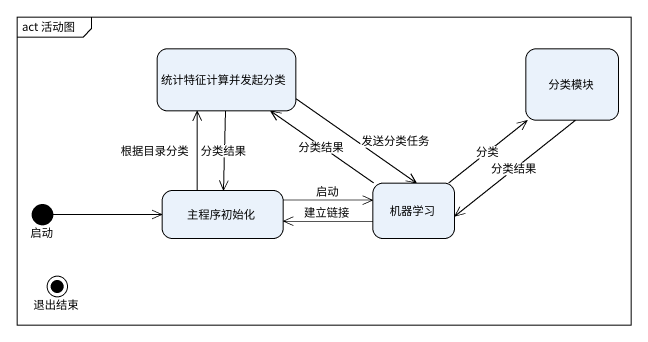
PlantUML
@startuml
mainframe act 活动图
hide empty description
state 统计特征计算并发起分类
state 分类模块
state 启动 <<start>>
state 主程序初始化
state 机器学习
state 退出结束 <<end>>
统计特征计算并发起分类 --> 主程序初始化 : 分类结果
统计特征计算并发起分类 --> 机器学习 : 发送分类任务
分类模块 --> 机器学习 : 分类结果
启动 -right-> 主程序初始化
主程序初始化 -up-> 统计特征计算并发起分类 : 根据目录分类
主程序初始化 -right-> 机器学习 : 启动
机器学习 -up-> 统计特征计算并发起分类 : 分类结果
机器学习 -up-> 分类模块 : 分类
机器学习 -left-> 主程序初始化 : 建立链接
@enduml
